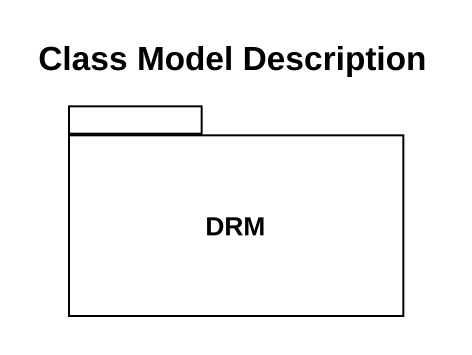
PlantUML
@startuml
title Class Model Description
package DRM {
}
@enduml
